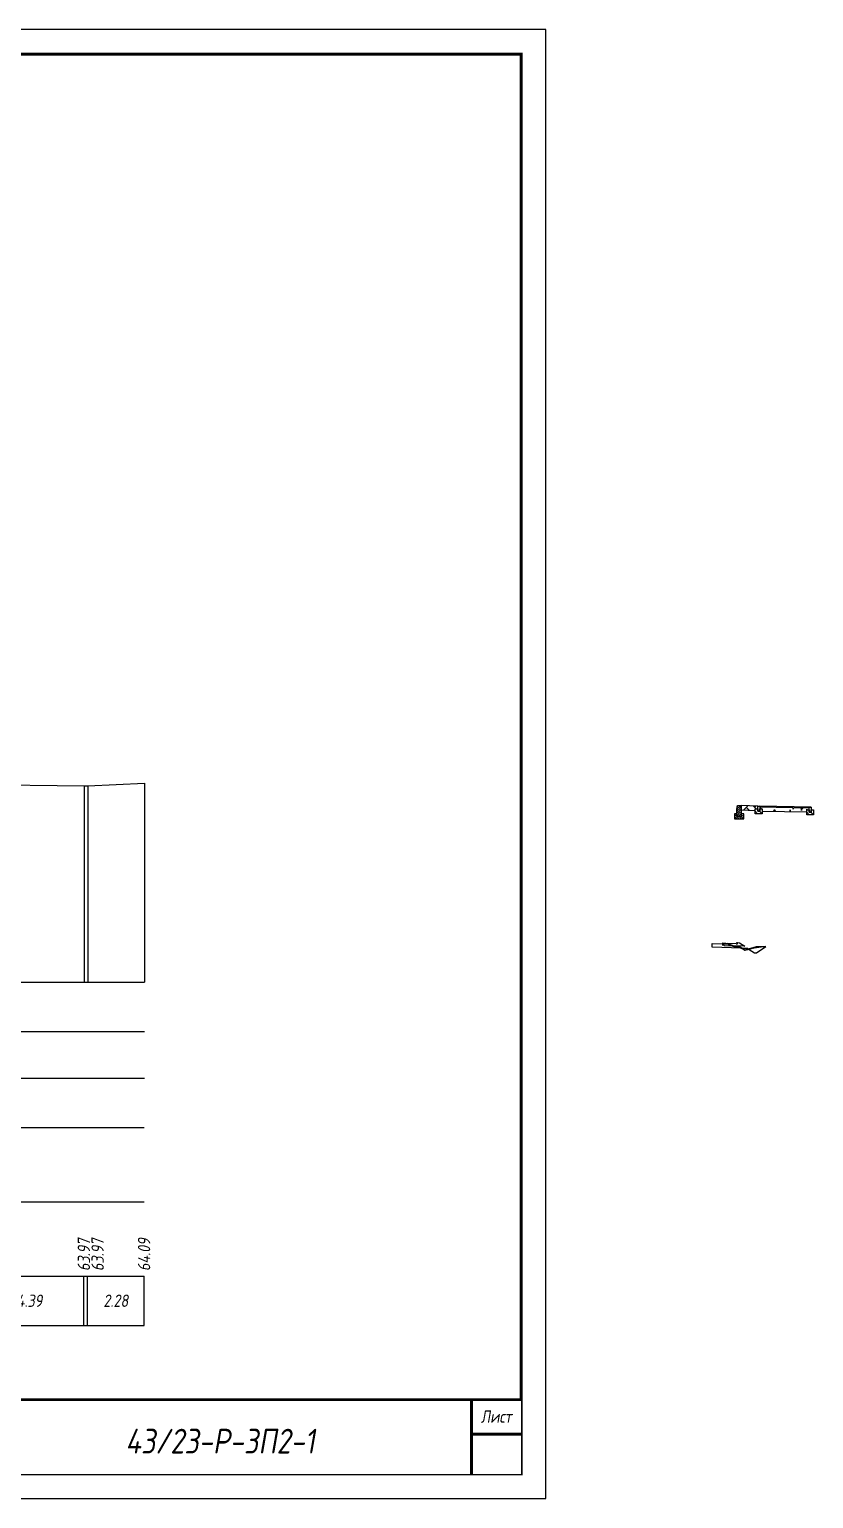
# Model space of a CAD drawing. Extents: x -717 to 1451, y -133302 to 233.
# Drawn here: x 285.5 to 444.1, y -131153.4 to -130856.4 of the extents above; entities that cross this region are included whole.
import ezdxf
from ezdxf.enums import TextEntityAlignment as Align

# ---------------------------------------------------------------- set-up
doc = ezdxf.new("R2010")
doc.units = 0
for name, color, linetype in [('Зарамочное оформление', 7, 'Continuous'), ('КОД_399', 252, 'Continuous'), ('Код_510', 7, 'Continuous'), ('Объём_2650', 7, 'Continuous'), ('Таблица', 7, 'Continuous'), ('Черный поперечник', 3, 'Continuous')]:
    doc.layers.add(name, color=color, linetype=linetype)
for name, color, linetype, true_color in [('Контур_2570', 7, 'Continuous', 0x80ff00), ('Объём_2563', 7, 'Continuous', 0xff8000), ('Объём_2570', 7, 'Continuous', 0x80ff00), ('Объём_2600', 7, 'Continuous', 0x808000)]:
    doc.layers.add(name, color=color, linetype=linetype, true_color=true_color)
doc.styles.add('М', font='romand.shx', dxfattribs={"width": 0.8, "oblique": 10, "height": 2.5})

# ---------------------------------------------------------------- blocks, each defined once
blk = doc.blocks.new('БР100.30.18')
at = {"linetype": 'Continuous', "lineweight": 13}
h = blk.add_hatch(dxfattribs=at)
h.set_pattern_fill('ANSI35', scale=5)
h.set_pattern_definition([(45, (-1504.996, -4799.2297), (-0.88388348, 0.88388348), []), (45, (-1504.1121, -4799.2297), (-0.88388348, 0.88388348), [1.5625, -0.3125, 0, -0.3125])])
h.paths.add_polyline_path([(0.3, 3.47), (1.8, 3.47), (1.8, -1.03), (0, -1.03), (0, 1.97)])
h = blk.add_hatch(dxfattribs=at)
h.set_pattern_fill('ANSI35', scale=5, angle=90)
h.set_pattern_definition([(135, (-1504.996, -4800.7297), (-0.88388348, -0.88388348), []), (135, (-1504.996, -4799.8458), (-0.88388348, -0.88388348), [1.5625, -0.3125, 0, -0.3125])])
h.paths.add_polyline_path([(-1, -0.03), (0, -0.03), (0, -1.03), (1.8, -1.03), (1.8, -0.03), (2.8, -0.03), (2.8, -2.03), (-1, -2.03)])
at = {"color": 7, "lineweight": 30}
blk.add_lwpolyline([(1.8, -1.03), (0, -1.03), (0, 1.97), (0.3, 3.47), (1.8, 3.47)], close=True, dxfattribs=at)
at = {"linetype": 'Continuous'}
blk.add_lwpolyline([(0, -0.03), (-1, -0.03), (-1, -2.03), (2.8, -2.03), (2.8, -0.03), (1.8, -0.03)], dxfattribs=at)

msp = doc.modelspace()

# ---------------------------------------------------------------- hatches: boundary and pattern name
at = {"linetype": 'Continuous'}
h = msp.add_hatch(dxfattribs=at)
h.set_pattern_fill('AR-HBONE', color=253, scale=0.3)
h.set_pattern_definition([(45, (133.5132, -136819.3133), (0, 1.69705627), [3.6, -1.2]), (135, (134.3617, -136818.4648), (1e-16, 1.69705627), [3.6, -1.2])])
h.paths.add_polyline_path([(433.206, -131013.464), (433.206, -131014.464), (433.206, -131014.464)])
h.paths.add_polyline_path([(429.486, -131013.315), (432.806, -131013.464), (432.806, -131013.964), (432.306, -131013.964), (432.306, -131014.342), (429.485, -131014.216)])
at = {"linetype": 'Continuous', "lineweight": 13}
h = msp.add_hatch(dxfattribs=at)
h.set_pattern_fill('ANSI35', scale=5, angle=90)
h.set_pattern_definition([(135, (-1434.8775, -65285.8358), (-0.883883476, -0.883883476), []), (135, (-1434.8775, -65284.9519), (-0.883883476, -0.883883476), [1.5625, -0.3125, 0, -0.3125])])
h.paths.add_polyline_path([(432.306, -131013.964), (432.806, -131013.964), (432.806, -131014.464), (433.206, -131014.464), (433.206, -131013.964), (433.706, -131013.964), (433.706, -131014.964), (432.306, -131014.964)])
at = {"linetype": 'Continuous'}
h = msp.add_hatch(dxfattribs=at)
h.set_pattern_fill('ANSI31', color=256, scale=15, angle=45, style=0)
h.set_pattern_definition([(90, (-1478.923, -135967.0948), (-1.875, 3e-16), [])])
h.paths.add_polyline_path([(443.202, -131013.67), (433.206, -131013.464), (433.206, -131013.664), (443.202, -131013.862)])
at = {"linetype": 'Continuous', "lineweight": 13}
h = msp.add_hatch(dxfattribs=at)
h.set_pattern_fill('ANSI35', scale=5, angle=90)
h.set_pattern_definition([(135, (-1424.482, -65286.0418), (-0.883883476, -0.883883476), []), (135, (-1424.482, -65285.158), (-0.883883476, -0.883883476), [1.5625, -0.3125, 0, -0.3125])])
h.paths.add_polyline_path([(442.702, -131014.17), (443.201, -131014.17), (443.202, -131014.67), (443.602, -131014.67), (443.602, -131014.17), (444.102, -131014.17), (444.102, -131015.17), (442.702, -131015.17)])
at = {"layer": 'КОД_399'}
h = msp.add_hatch(dxfattribs=at)
h.set_pattern_fill('AR-CONC', scale=0.7, angle=45, style=0)
h.set_pattern_definition([(95, (-1479.005, -135967.184), (3.860864, 3.2396496), [0.525, -5.775]), (40, (-1479.005, -135967.184), (-4.409945, 3.036377), [0.42, -4.62]), (145.45144, (-1478.683, -135966.914), (-0.549081, 6.2760265), [0.4461813, -4.907995]), (91.1842, (-1479.995, -135966.194), (6.101854, 4.4632964), [0.7875, -8.6625]), (141.63564, (-1479.4864, -135965.822), (-0.1953, 9.447982), [0.669272, -7.361996]), (36.18416, (-1479.995, -135966.194), (-0.1953, 9.447982), [0.63, -6.93]), (66, (-1479.2525, -135965.9466), (4.947401, 0.9616773), [0.525, -5.775]), (11, (-1479.2525, -135965.9466), (-2.38496, 4.793659), [0.42, -4.62]), (116.45144, (-1478.84, -135965.8664), (2.562441, 5.7553363), [0.4461813, -4.907995]), (82.5, (-1479.005, -135967.184), (-1.5875523, 1.7079287), [0, -4.564, 0, -4.69, 0, -4.6375]), (52.5, (-1479.005, -135967.184), (-0.6501106, 3.2543661), [0, -2.674, 0, -4.459, 0, -1.7675]), (12.5, (-1480.1088, -135968.2878), (2.7539272, 2.5306453), [0, -1.75, 0, -5.46, 0, -7.245]), (2.5, (-1480.6037, -135968.7828), (2.3911299, 3.3821186), [0, -2.275, 0, -3.626, 0, -5.145])])
h.paths.add_polyline_path([(442.702, -131014.17), (443.202, -131014.17), (443.202, -131013.862), (433.206, -131013.664), (433.206, -131013.964), (433.706, -131013.964), (433.706, -131014.424), (442.702, -131014.602)])

# ---------------------------------------------------------------- linework, layer by layer
at = {"flags": 128}
msp.add_lwpolyline([(-30.054, -131153.421), (389.946, -131153.421), (389.946, -130856.421), (-30.054, -130856.421)], close=True, dxfattribs=at)
at = {"const_width": 0.6, "flags": 128}
msp.add_lwpolyline([(-10.054, -131148.421), (384.946, -131148.421), (384.946, -130861.421), (-10.054, -130861.421)], close=True, dxfattribs=at)
for points in [[(432.806, -131013.464), (429.486, -131013.315), (429.485, -131014.216), (432.306, -131014.342), (432.306, -131013.964), (432.806, -131013.964), (432.806, -131013.464)], [(433.206, -131013.964), (433.706, -131013.964), (433.706, -131014.964), (432.306, -131014.964), (432.306, -131013.964), (432.806, -131013.964), (432.806, -131014.464), (433.206, -131014.464), (433.206, -131013.964)], [(432.806, -131013.464), (433.206, -131013.464), (433.206, -131014.464), (432.806, -131014.464), (432.806, -131013.464)], [(443.602, -131013.67), (433.206, -131013.464)], [(443.202, -131013.862), (433.206, -131013.664)], [(433.706, -131014.424), (442.702, -131014.603)], [(443.602, -131014.17), (444.102, -131014.17), (444.102, -131015.17), (442.702, -131015.17), (442.702, -131014.17), (443.202, -131014.17), (443.202, -131014.67), (443.602, -131014.67), (443.602, -131014.17)], [(443.202, -131013.67), (443.602, -131013.67), (443.602, -131014.67), (443.202, -131014.67), (443.202, -131013.67)]]:
    msp.add_lwpolyline(points)
at = {"color": 2}
msp.add_lwpolyline([(431.094, -131042.387), (432.137, -131043.083), (432.537, -131043.083), (434.407, -131041.836), (432.537, -131042.076), (431.912, -131042.156), (431.094, -131042.387)], dxfattribs=at)
at = {"layer": 'Код_510'}
for p, q in [((296.562, -131118.421), (296.562, -131108.421)), ((297.318, -131118.421), (297.318, -131108.421)), ((308.736, -131118.421), (308.736, -131108.421))]:
    msp.add_line(p, q, dxfattribs=at)
at = {"layer": 'Контур_2570', "flags": 128}
msp.add_lwpolyline([(274.663, -131009.096), (296.617, -131009.366), (297.372, -131009.362), (308.79, -131008.788)], dxfattribs=at)
at = {"layer": 'Объём_2563', "color": 250, "flags": 128}
msp.add_lwpolyline([(426.081, -131041.686), (425.897, -131041.502), (425.597, -131041.496), (425.597, -131041.466), (425.877, -131041.466), (425.877, -131041.266), (425.777, -131041.266), (425.777, -131041.104), (426.342, -131041.129), (426.342, -131041.253), (426.622, -131041.253), (426.622, -131041.145), (428.421, -131041.181), (428.421, -131041.294), (428.701, -131041.294), (428.701, -131041.094), (428.601, -131041.094), (428.601, -131040.994), (429.097, -131041.056), (430.164, -131041.768), (426.081, -131041.686), (426.081, -131041.686)], dxfattribs=at)
at = {"layer": 'Объём_2570', "flags": 128}
msp.add_lwpolyline([(432.581, -131041.964), (432.537, -131041.98), (430.21, -131042.636), (429.805, -131042.374), (429.197, -131041.95), (429.162, -131041.95), (428.05, -131041.819), (427.949, -131041.803), (426.86, -131041.431), (426.86, -131041.281), (427.949, -131041.653), (428.05, -131041.669), (429.162, -131041.8), (429.197, -131041.8), (429.805, -131042.224), (430.21, -131042.486), (432.537, -131041.83), (432.581, -131041.814), (432.581, -131041.964), (432.581, -131041.964)], dxfattribs=at)
at = {"layer": 'Объём_2600', "flags": 128}
msp.add_lwpolyline([(430.748, -131042.157), (431.094, -131042.387), (430.21, -131042.636), (429.805, -131042.374), (429.437, -131042.117), (430.748, -131042.157), (430.748, -131042.157)], dxfattribs=at)
at = {"layer": 'Объём_2650', "color": 6, "flags": 128}
for points in [[(423.599, -131041.942), (423.599, -131041.214), (425.774, -131041.256), (426.86, -131041.281), (426.86, -131041.431), (427.949, -131041.803), (428.05, -131041.819), (429.162, -131041.95), (429.197, -131041.95), (429.437, -131042.117), (423.599, -131041.942), (423.599, -131041.942)], [(432.537, -131041.98), (432.581, -131041.964), (432.581, -131041.814), (434.407, -131041.836), (431.912, -131042.156), (432.537, -131041.98), (432.537, -131041.98)]]:
    msp.add_lwpolyline(points, dxfattribs=at)
at = {"layer": 'Таблица'}
for p, q in [((80, -131049), (308.79, -131049)), ((80, -131059), (308.79, -131059)), ((80, -131068.421), (308.79, -131068.421)), ((79.946, -131078.421), (308.736, -131078.421)), ((79.946, -131093.421), (308.736, -131093.421)), ((79.946, -131108.421), (308.736, -131108.421)), ((79.946, -131118.421), (308.736, -131118.421))]:
    msp.add_line(p, q, dxfattribs=at)
at = {"layer": 'Черный поперечник', "color": 7}
for p, q in [((296.617, -131009.366), (296.617, -131049)), ((297.372, -131009.362), (297.372, -131049)), ((308.79, -131008.788), (308.79, -131049))]:
    msp.add_line(p, q, dxfattribs=at)
at = {"layer": 'Черный поперечник', "flags": 128}
msp.add_lwpolyline([(274.663, -131009.096), (296.617, -131009.366), (297.372, -131009.362), (308.79, -131008.788)], dxfattribs=at)

# ---------------------------------------------------------------- block references
at = {"lineweight": 18, "xscale": 0.5, "yscale": 0.5, "zscale": 0.5, "rotation": 359.9444632229611}
msp.add_blockref('БР100.30.18', (428.584, -131015.012), dxfattribs=at)

# ---------------------------------------------------------------- texts
at = {"linetype": 'Continuous', "style": 'М', "oblique": 10, "width": 0.8}
msp.add_text('428', height=2.5, dxfattribs=at).set_placement((380.312, -131144.509), align=Align.MIDDLE)
at = {"layer": 'Код_510', "style": 'М', "oblique": 10, "width": 0.8}
for s, p in [('63.97', (296.562, -131107.421)), ('63.97', (299.341, -131107.421)), ('64.09', (308.736, -131107.421))]:
    msp.add_text(s, height=2.5, rotation=90, dxfattribs=at).set_placement(p, align=Align.MIDDLE_LEFT)
for s, p in [('4.39', (285.585, -131113.421)), ('2.28', (303.027, -131113.421))]:
    msp.add_text(s, height=2.5, dxfattribs=at).set_placement(p, align=Align.MIDDLE_CENTER)

# ---------------------------------------------------------------- next in the draw order: wipeouts: each hides what was drawn before it
at = {"linetype": 'Continuous'}
msp.add_wipeout([(199.946, -131133.421), (384.946, -131133.421), (384.946, -131148.421), (199.946, -131148.421)], dxfattribs=at).dxf.layer = 'Зарамочное оформление'

# ---------------------------------------------------------------- next in the draw order: linework, layer by layer
at = {"layer": 'Зарамочное оформление', "linetype": 'Continuous', "lineweight": -3, "const_width": 0.6, "flags": 128}
for points in [[(199.946, -131148.421), (199.946, -131133.421), (384.946, -131133.421)], [(374.946, -131133.421), (374.946, -131148.421)], [(374.946, -131140.421), (384.946, -131140.421)]]:
    msp.add_lwpolyline(points, dxfattribs=at)

# ---------------------------------------------------------------- next in the draw order: texts
at = {"linetype": 'Continuous', "insert": (324.131, -131141.803), "char_height": 5, "width": 110, "attachment_point": 5, "style": 'М'}
msp.add_mtext('43/23-Р-ЗП2-1', dxfattribs=at)
at = {"layer": 'Зарамочное оформление', "linetype": 'Continuous', "style": 'М', "oblique": 10, "width": 0.8}
msp.add_text('Лист', height=2.5, dxfattribs=at).set_placement((379.946, -131136.828), align=Align.MIDDLE_CENTER)

doc.saveas('drawing.dxf')
